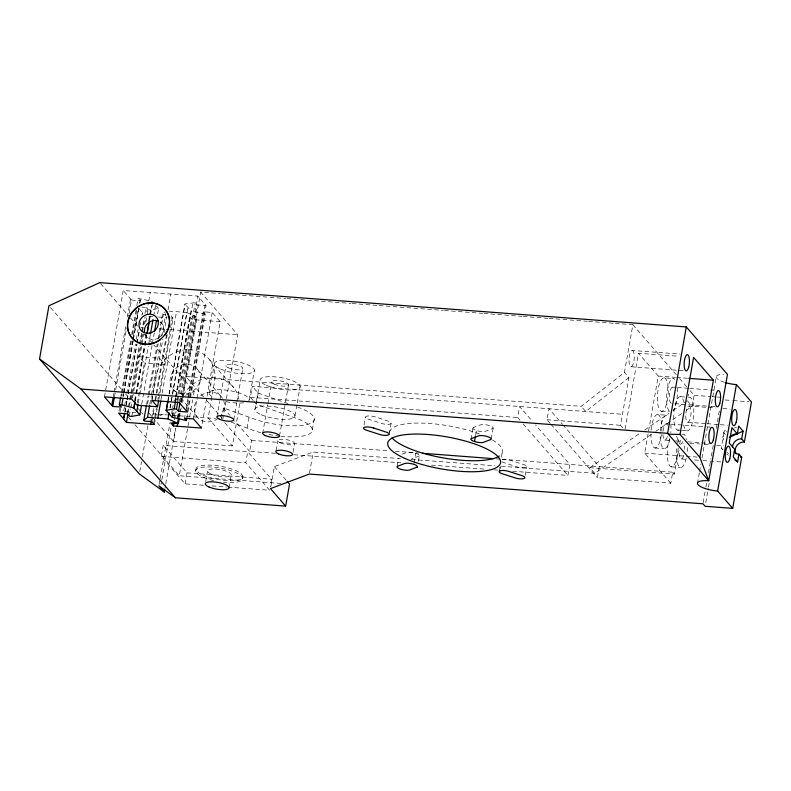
<?xml version="1.0" encoding="UTF-8"?>
<svg xmlns="http://www.w3.org/2000/svg" width="791" height="791" viewBox="0 0 791 791"><rect width="100%" height="100%" fill="white"/><g stroke="black" fill="none" stroke-linecap="round" stroke-linejoin="round"><path stroke-width="0.59" stroke-dasharray="3.96 2.97" d="M104.471 396.874L123.238 290.465L197.839 296.101L206.075 305.593L189.87 397.497M113.281 396.845L113.924 393.216M114.131 392.01L125.65 326.713M127.351 317.033L130.555 298.899M114.468 396.756L126.619 327.83M129.18 313.325L131.524 300.026L123.238 290.465M120.835 396.242L121.26 393.829M121.468 392.623L130.644 340.624M131.711 334.573L135.973 310.388M136.823 305.553L138.099 298.306L152.564 301.509M119.046 410.756L119.471 408.334M121.596 396.242L122.032 393.829M122.239 392.623L131.405 340.624M132.473 334.573L136.952 309.182M120.014 411.884L120.657 408.255M122.793 396.162L123.218 393.74M123.426 392.534L132.601 340.535M133.452 335.7L138.138 309.103M123.317 396.202L123.742 393.78M123.96 392.573L133.125 340.575M133.343 339.369L138.88 307.926M139.74 303.091L140.165 300.669L138.099 298.306M123.327 396.439L123.752 394.017M123.969 392.811L133.135 340.812M133.353 339.606L138.89 308.164M139.75 303.329L140.6 298.494M124.444 406.782L123.594 411.607L135.844 412.526M124.652 405.575L125.502 400.75M126.778 393.522L135.498 344.085M136.349 339.27L138.049 329.62M124.879 411.854L126.797 400.978M127.015 399.762L127.865 394.927M128.073 393.72L136.823 344.144M137.031 342.938L139.167 330.846M141.935 315.125L142.548 312.722L142.123 315.134M125.067 411.874L126.985 400.988M127.193 399.781L128.043 394.946M128.261 393.73L137.001 344.154M137.219 342.948L139.345 330.856M140.412 324.814L140.838 322.392M127.252 413.831L129.595 400.523M129.813 399.317L139.404 344.906M139.621 343.69L141.54 332.813M141.747 331.597L144.1 318.298M144.951 313.463L146.019 307.422L141.698 307.096M128.162 412.724L130.288 400.632M130.505 399.425L131.355 394.59M131.573 393.384L145 317.201M131.484 398.921L142.983 333.703M144.694 324.013L145.969 316.736M146.829 311.891L148.54 302.202M148.748 300.985L150.25 292.512M129.309 416.204L130.594 408.947M130.802 407.731L131.662 402.896M132.512 398.061L143.814 333.97M145.94 321.878L147.007 315.836M147.225 314.63L148.075 309.795L146.019 307.422M131.81 416.392L132.878 410.341M134.579 400.671L135.647 394.62M135.854 393.414L144.17 346.25M144.387 345.044L146.305 334.158M148.649 320.859L150.567 309.983L158.605 308.47L157.112 316.934M135.083 400.661L136.151 394.62M136.359 393.414L144.674 346.25M144.891 345.044L146.592 335.364M149.153 320.859L151.921 305.138M135.31 400.918L136.368 394.877M136.586 393.671L144.901 346.507M145.109 345.301L146.819 335.631M149.588 319.91L150.231 316.281M150.448 315.065L152.366 304.189M137.387 402.817L144.397 363.029L138.919 356.721L159.505 358.274L164.983 364.582L144.397 363.029M138.316 402.935L139.592 395.678M139.809 394.472L148.332 346.102M148.55 344.896L150.25 335.216M153.662 315.876L155.58 304.99M141.757 403.993L152.208 344.747M152.426 343.531L154.344 332.655M146.582 404.517L148.065 396.054M148.283 394.847L157.241 344.055M158.091 339.22L162.57 313.829L165.359 311.654M147.531 404.152L149.015 395.688M149.232 394.482L158.19 343.699M159.258 337.648L163.302 314.68L162.57 313.829M149.865 404.043L151.358 395.579M151.575 394.363L160.741 342.374M161.809 336.323L165.863 313.355M150.982 404.082L151.615 400.533M151.823 399.346L152.861 393.424M153.068 392.247L155.787 376.852A31.086 28.13 -41 0 1 190.364 349.721A31.086 28.13 -41 0 1 214.588 381.302L208.122 417.994L232.376 445.936L238.842 409.244A31.086 28.13 -41 0 0 239.258 402.649M152.06 400.473L152.91 395.648M153.128 394.442L162.926 338.894M163.994 332.833L166.98 315.876M168.048 309.815L170.826 294.064M139.78 471.515L141.49 461.845M142.34 457.01L147.887 425.568M151.773 418.192L153.484 408.512M154.977 400.048L166.486 334.751M151.892 421.643L154.235 408.334M155.728 399.87L167.247 334.573M153.622 423.64L156.4 407.919M157.893 399.455L158.319 397.033M158.526 395.826L172.389 317.231M154.383 424.51L155.234 419.675M155.451 418.469L157.162 408.789M158.813 399.544L173.15 318.101L171.232 315.896M160.959 399.979L176.522 311.703M167.85 400.691L184.906 303.952L195.248 302.617L197.256 304.93L206.075 305.593M168.078 400.948L185.134 304.209M203.485 485.249L185.114 483.865L161.265 456.387L163.203 445.382L247.731 451.76L271.58 479.237L270.225 486.94M169.917 408.008L186.765 312.475L168.562 311.1M170.233 407.8L187.922 307.432M159.1 484.596L159.95 479.801M160.158 478.595L170.105 422.186M171.588 413.782L172.438 408.977M172.646 407.78L173.071 405.378M172.28 415.829L173.348 409.778M175.058 400.108L175.483 397.685M175.691 396.479L189.761 316.677L197.117 317.231L181.979 403.084M172.181 417.322L173.466 410.064M175.167 400.394L175.592 397.972M175.81 396.766L190.947 310.912L184.906 303.952M160.969 484.576L161.611 480.938M161.829 479.722L171.232 426.349M172.942 416.639L174.02 410.578M175.671 400.384L176.096 397.972M176.314 396.766L192.945 302.439M174.228 416.62L175.078 411.785M177.006 400.899L191.501 318.674M174.564 419.912L176.057 411.449M177.975 400.562L195.248 302.617M179.073 402.51L179.715 398.882M180.566 394.047L197.839 296.101M164.943 488.442L165.576 484.843M165.794 483.647L175.523 428.425M177.431 417.628L178.282 412.823M180.2 401.66L197.256 304.93M232.376 445.936L173.575 441.497L175.869 428.475M177.748 417.816L178.578 413.09M178.687 416.748L179.32 413.12M181.238 402.233L181.881 398.605M182.098 397.398L200.696 292.077L220.392 293.56M178.667 417.767L180.16 409.303M181.436 402.046L195.931 319.821M179.419 417.589L181.129 407.919M184.362 419.131L185.43 413.09M186.162 408.532L187.991 398.575M188.08 397.646L203.218 311.792L212.225 312.475L220.195 321.66L201.428 428.069M186.389 410.944L188.525 398.852M188.742 397.646L205.156 304.535M187.319 412.002L189.662 398.704M186.884 418.103L190.295 398.753M190.512 397.547L205.225 314.106L203.218 311.792M280.963 483.449L179.28 475.767L189.484 417.895M189.692 416.689L192.668 399.811M193.518 394.986L194.161 391.377L153.8 344.876M193.459 418.884L196.87 399.544M197.088 398.328L212.225 312.475M185.114 483.865L187.052 472.85L163.203 445.382M209.2 393.315L214.371 363.959M195.644 471.139L195.97 469.3M216.902 417.114L219.641 401.581M219.858 400.394L225.969 365.749M205.709 481.6L207.558 471.09M221.47 418.923L223.408 407.919L256.136 419.744A39.906 11.331 10 0 0 306.76 424.599A39.906 11.331 10 0 0 302.073 408.749L294.766 406.01M222.815 419.101L237.696 334.712L200.696 292.077M233.76 419.714L236.707 402.995M236.924 401.798L242.817 368.349M229.044 487.602L231.308 474.758M249.234 399.495L254.405 370.139M253.298 400.711L250.371 397.329L252.309 386.324L622.468 414.286M247.118 428.099L249.056 417.094M242.57 478.377L242.896 476.548M254.929 409.6L256.383 401.383M256.591 400.206L260.11 380.244M269.642 490.242L245.793 462.775L247.731 451.76M280.815 436.227A39.906 11.331 10 0 0 310.823 432.993A39.906 11.331 10 0 0 300.125 419.754L256.235 404.082L258.173 393.078L252.309 386.324M275.456 453.342L249.659 451.394L251.597 440.389L234.69 420.901M262.642 433.409L267.694 404.735M267.912 403.539L271.699 382.033M276 450.633L277.74 440.725M279.5 436.009L288.557 384.644M270.888 486.307L274.358 466.611L313.226 452.047L400.503 458.632M294.964 415.779L297.04 404.043M297.248 402.866L300.145 386.423M293.046 452.136L294.598 443.326M312.346 429.77L314.284 418.765M309.548 472.899L313.226 452.047M364.068 424.886L365.432 417.183M389.202 434.14L391.14 423.136M397.201 465.79L398.565 458.088M414.049 463.219L415.799 453.312M418.34 461.489L419.309 455.992A7.089 2.017 10 0 0 416.867 453.678L415.324 453.144A7.089 2.017 10 0 0 407.029 452.363L400.829 454.617M470.952 439.302L472.889 428.297M475.727 434.921L476.409 430.482M491.231 438.926L493.169 427.921M501.365 457.228L502.532 450.623M499.319 470.516L499.902 467.214M500.337 468.648L500.762 466.423M520.023 420.278L517.63 417.519L519.568 406.505L532.333 421.217M525.224 475.44L526.776 466.641M550.22 423.412L547.026 419.734L548.964 408.729L562.53 424.362M512.608 471.258L567.898 475.431L569.836 464.426L535.527 424.896M502.255 459.324L672.745 472.197L670.798 483.212L597.294 477.655L599.242 466.65L563.33 425.281M203.514 396.855L185.816 376.467L581.237 406.337L624.455 372.423L632.869 324.725L614.399 323.331M622.695 427.793L620.53 425.291L628.944 377.594L624.455 372.423M625.078 429.078L638.456 353.231L678.876 356.286M670.798 483.212L644.675 453.114L658.26 376.051L638.456 353.231M651.576 434.219L594.713 473.305L589.839 467.689L674.367 474.076L678.826 448.813M679.667 443.998L680.735 437.977M688.081 396.281L688.477 394.086M686.094 410.489L692.184 406.307L694.122 395.302L689.248 389.676M697.474 483.479L699.392 472.593M699.6 471.387L700.885 464.129M701.953 458.088L716.231 377.07A15.929 4.519 10 0 1 723.725 374.252M703.179 502.601L705.701 488.294M705.908 487.098L706.749 482.332M708.429 472.791L710.951 458.473M711.366 456.091L713.472 444.107M716.221 428.534L719.81 408.166M705.77 502.71L708.291 488.403M708.499 487.207L709.339 482.441M722.717 449.911L721.263 448.24L723.983 432.835L727.137 431.392M419.309 455.992L411.004 459.195M628.944 377.594L585.716 411.508L581.237 406.337M589.839 467.689L640.601 432.796M644.665 429.997L669.028 413.248M673.092 410.46L686.291 401.383M655.64 431.431L682.03 413.288M173.921 400.572L179.152 398.199M185.588 395.273L194.161 391.377M149.835 420.239L152.02 419.24M159.663 415.759L166.219 412.783M734.503 428.05L736.609 427.091M221.628 293.659L285.65 298.494M286.886 298.583L350.907 303.418M352.143 303.517L377.999 305.464M379.225 305.563L443.257 310.398M444.483 310.487L482.658 313.374M483.884 313.463L522.05 316.351M523.286 316.44L547.906 318.308M549.142 318.397L587.308 321.284M588.544 321.373L613.163 323.232M131.524 300.026L140.165 300.669M148.075 309.795L150.567 309.983M205.225 314.106L190.947 310.912M163.302 314.68L165.754 314.858M632.335 350.492A8.157 2.591 -85.7 0 1 633.492 363.089A8.157 2.591 -85.7 0 1 629.072 362.268A8.157 2.591 -85.7 0 1 632.335 350.492L680.141 354.101M148.856 316.271L153.711 316.637M158.556 317.003L167.049 317.646M170.698 317.913L173.15 318.101M220.195 321.66L192.262 319.544L189.761 316.677M140.917 327.395L143.369 327.583M159.298 328.789L169.096 329.521M170.322 329.62L237.696 334.712M630.931 366.747L686.084 370.91M658.26 376.051L675.415 377.347M676.641 377.445L687.666 378.276M664.311 377.851A16.779 5.319 -85.7 0 1 666.625 403.865A16.779 5.319 -85.7 0 1 657.539 401.947A16.779 5.319 -85.7 0 1 664.311 377.851L673.507 378.543M672.736 387.125L676.364 387.402M677.571 387.491L688.457 388.312M689.663 388.411L718.683 390.596M694.122 395.302L710.911 396.568M712.108 396.657L715.707 396.934M716.913 397.023L721.708 397.379M680.685 396.706L687.577 397.23M725.07 399.969L732.268 400.513M733.465 400.602L749.047 401.779M674.921 403.647L709.982 406.297M711.188 406.386L717.229 406.841M689.109 405.991A8.157 2.591 -85.7 0 1 690.227 418.637A8.157 2.591 -85.7 0 1 685.817 417.697A8.157 2.591 -85.7 0 1 689.109 405.991L715.726 407.998M722.984 408.542L730.251 409.095M661.335 411.261L669.384 411.864M651.112 430.146A16.779 5.319 -85.7 0 1 657.845 414.543L667.031 415.235M687.656 422.226L705.809 423.6M707.016 423.689L719.118 424.609M720.334 424.698L727.591 425.242M666.269 423.818L669.898 424.095M671.104 424.184L706.165 426.833M707.372 426.922L712.207 427.288M250.371 397.329L517.63 417.519M547.026 419.734L620.53 425.291M677.709 430.116L681.15 430.373M682.307 430.462L686.895 430.808M664.826 440.063L670.867 440.518M675.702 440.884L682.959 441.437M687.794 441.803L710.763 443.533M689.9 443.227L699.58 443.959M704.415 444.324L709.26 444.69M716.517 445.234L723.775 445.788M654.869 447.953L664.054 448.645M156.667 414.098L149.311 413.545L151.743 416.343M157.893 414.197L167.692 414.939M172.586 415.305L215.468 418.548M644.675 453.114L685.105 456.16M686.331 456.259L697.355 457.089M681.189 458.918L687.241 459.383M694.498 459.927L701.765 460.481M702.972 460.57L721.125 461.944M671.243 466.809L680.428 467.501M251.597 440.389L387.986 450.692M395.362 451.246L418.706 453.006M496.115 458.859L501.029 459.225M411.567 459.472L495.146 465.79M501.296 466.245L594.713 473.305M293.886 454.736L400.79 462.814M431.51 465.128L485.575 469.211M494.177 469.864L497.855 470.141M161.265 456.387L245.793 462.775M187.052 472.85L271.58 479.237M212.067 485.892L226.76 487.009M227.986 487.098L268.416 490.153M258.173 393.078L287.904 403.588M230.962 422.058L254.198 430.749A39.906 11.331 10 0 0 262.681 433.122M186.765 312.475L197.117 317.231M721.263 448.24L723.112 449.585M726.81 452.264L728.659 453.609M726.524 453.905L728.373 455.25M632.869 324.725L676.364 374.835M679.588 378.543L686.835 386.898M723.983 432.835L725.426 434.496M687.31 400.691L692.184 406.307M672.745 472.197L674.367 474.076M551.02 424.332L597.294 477.655M523.207 423.956L567.898 475.431M254.04 401.551L256.235 404.082M209.635 359.885L233.889 387.837M156.341 305.86L158.605 308.47M160.464 321.957L162.017 323.746M197.562 369.367A15.741 14.238 -41 0 1 186.508 393.72A15.741 14.238 -41 0 1 171.489 374.143A15.741 14.238 -41 0 1 197.562 369.367L221.816 397.309M139.058 308.698L142.548 312.722M223.408 407.919L229.855 415.334M274.358 466.611L286.342 480.414M206.728 400.562L218.8 414.464M219.601 415.394L222.014 418.172M224.693 422.631L249.659 451.394M100.576 283.554L129.605 316.993M130.406 317.923L137.664 326.278M144.931 334.652L152.999 343.947M144.575 334.435L146.117 336.215M172.804 388.786L177.659 394.383M180.892 398.1L197.068 416.738M152.544 417.272L173.575 441.497M50.545 307.6L122.18 390.131M125.393 393.839L130.228 399.406M138.277 408.68L140.689 411.458M141.5 412.388L143.102 414.237M128.429 417.183L131.662 420.901M134.885 424.619L179.28 475.767M160.296 322.075A10.105 9.146 -41 0 1 159.634 337.233M158.922 337.747A10.105 9.146 -41 0 1 144.951 334.128M213.6 480.533A23.809 6.763 10 0 1 200.014 467.679A23.809 6.763 10 0 1 238.922 474.284A23.809 6.763 10 0 1 223.369 482.194M680.626 444.68A8.157 2.591 -85.7 0 1 684.561 449.219M683.76 455.329A8.157 2.591 -85.7 0 1 680.557 458.503A8.157 2.591 -85.7 0 1 679.36 450.267M279.688 436.108A39.906 11.331 10 0 1 266.003 433.873M724.457 382.31A15.929 4.519 10 0 1 716.231 377.07M243.727 402.777A20.309 5.764 10 0 1 224.515 401.324M212.126 396.687A20.309 5.764 10 0 1 226.107 390.121A20.309 5.764 10 0 1 248.681 400.918M183.393 395.233A31.086 28.13 -41 0 1 214.618 377.663A31.086 28.13 -41 0 1 238.902 399.425M180.803 401.531A31.086 28.13 -41 0 1 182.385 397.28M200.766 395.718A15.741 14.238 -41 0 1 222.844 398.862M223.645 400.562A15.741 14.238 -41 0 1 221.025 415.423M218.118 418.32A15.741 14.238 -41 0 1 198.64 418.449A15.741 14.238 -41 0 1 197.256 399.435M671.292 403.37A8.157 2.591 -85.7 0 1 669.74 392.633A8.157 2.591 -85.7 0 1 673.912 388.49M662.996 431.402A8.157 2.591 -85.7 0 1 667.446 425.182M667.396 436.474A8.157 2.591 -85.7 0 1 664.499 439.925A8.157 2.591 -85.7 0 1 662.898 433.527M723.903 439.984A8.157 7.386 -41 0 1 726.454 429.157M681.99 434.378A16.779 5.319 -85.7 0 1 686.677 439.776M687.369 447.548A16.779 5.319 -85.7 0 1 687.161 451.908M686.192 458.216A16.779 5.319 -85.7 0 1 678.816 466.265A16.779 5.319 -85.7 0 1 677.234 445.412M677.64 443.385A16.779 5.319 -85.7 0 1 679.251 438.204M676.631 436.197A16.779 5.319 -85.7 0 1 678.016 442.713M678.164 447.933A16.779 5.319 -85.7 0 1 669.987 466.008A16.779 5.319 -85.7 0 1 669.661 438.521M688.467 397.685A16.779 5.319 -85.7 0 1 693.806 408.977A16.779 5.319 -85.7 0 1 689.564 429.335A16.779 5.319 -85.7 0 1 683.236 422.78M679.113 429.839A16.779 5.319 -85.7 0 1 673.754 418.083A16.779 5.319 -85.7 0 1 678.322 397.804A16.779 5.319 -85.7 0 1 684.482 406.02M660.297 430.838A16.779 5.319 -85.7 0 1 668.336 416.096M670.827 424.549A16.779 5.319 -85.7 0 1 670.788 433.053M669.819 439.361A16.779 5.319 -85.7 0 1 663.224 448.24A16.779 5.319 -85.7 0 1 660.218 431.926M657.845 414.543A16.779 5.319 -85.7 0 1 661.602 432.361M661.365 434.526A16.779 5.319 -85.7 0 1 655.215 447.993A16.779 5.319 -85.7 0 1 650.904 434.506M669.226 411.102A16.779 5.319 -85.7 0 1 667.337 389.854A16.779 5.319 -85.7 0 1 674.812 379.403M677.304 387.857A16.779 5.319 -85.7 0 1 673.349 410.272M501.939 461.756A7 1.987 10 0 0 503.017 462.359L518.243 467.273A7 1.987 10 0 0 525.936 467.521A7 1.987 10 0 0 524.631 464.881L509.859 460.115A7 1.987 10 0 0 502.038 459.759M389.696 432.123A57.249 16.255 10 0 1 421.821 423.096A57.249 16.255 10 0 1 479.88 434.16M492.486 440.014A57.249 16.255 10 0 1 500.97 454.647M473.582 427.397L473.018 427.793A7 1.987 10 0 0 475.223 430.057L476.716 430.601A7 1.987 10 0 0 484.972 431.461L492.981 428.415A7 1.987 10 0 0 489.57 425.617A7 1.987 10 0 0 481.264 424.658L473.582 427.397M375.567 416.995L373.955 416.55A7 1.987 10 0 0 366.273 416.303A7 1.987 10 0 0 367.578 418.943L382.607 423.768A7 1.987 10 0 0 390.299 424.016A7 1.987 10 0 0 388.994 421.376L375.567 416.995M203.257 475.272A23.809 6.763 10 0 0 242.254 478.219A23.809 6.763 10 0 0 212.789 465.276A23.809 6.763 10 0 0 203.257 475.272M211.246 474.116A12.043 3.421 10 0 0 230.982 475.609A12.043 3.421 10 0 0 216.072 469.053A12.043 3.421 10 0 0 211.246 474.116M220.59 369.051A20.309 5.764 10 0 0 253.862 371.562A20.309 5.764 10 0 0 228.728 360.518A20.309 5.764 10 0 0 220.59 369.051M280.36 442.871A8.553 2.432 10 0 0 294.361 443.929A8.553 2.432 10 0 0 283.781 439.282A8.553 2.432 10 0 0 280.36 442.871M261.149 414.702A20.309 5.764 10 0 0 294.42 417.213A20.309 5.764 10 0 0 269.286 406.169A20.309 5.764 10 0 0 261.149 414.702M266.33 385.346A20.309 5.764 10 0 0 299.591 387.857A20.309 5.764 10 0 0 274.457 376.813A20.309 5.764 10 0 0 266.33 385.346M228.579 367.894A8.553 2.432 10 0 0 242.59 368.952A8.553 2.432 10 0 0 232.01 364.295A8.553 2.432 10 0 0 228.579 367.894M274.319 384.179A8.553 2.432 10 0 0 288.32 385.237A8.553 2.432 10 0 0 277.74 380.59A8.553 2.432 10 0 0 274.319 384.179"/><path stroke-width="1.19" d="M164.736 489.649L164.31 492.042L139.354 473.938L39.55 358.946L48.933 305.741L99.775 282.624L686.301 326.94L727.463 374.361L708.706 480.77A15.929 4.528 10 0 0 698.117 484.764A15.929 4.528 10 0 0 717.645 491.013L732.684 508.376L741.691 457.307L738.982 454.182L737.934 454.093A8.157 7.386 -41 0 1 734.523 452.264M111.788 405.308L113.064 398.051M120.618 397.458L119.342 404.715L121.399 407.078L112.767 406.436L114.26 397.962M119.342 404.715L121.834 404.903L122.902 398.852M123.811 417.905L124.454 414.276M146.365 405.724L143.804 420.239L144.545 421.089L151.892 421.643L154.383 424.51L126.451 422.404L123.604 419.111L124.849 413.08M126.451 422.404L127.944 413.94M123.782 419.131L118.62 413.179L127.252 413.831L129.309 416.204L131.81 416.392L139.839 414.88L133.798 407.919L134.865 401.877M147.017 332.952L148.935 322.066M134.025 408.176L135.093 402.135M147.245 333.209L149.38 321.116M136.823 411.399L138.099 404.142M150.468 334.01L153.029 319.505M139.839 414.88L141.549 405.2M154.552 331.439L156.47 320.563M143.804 420.239L147.522 417.341L149.657 405.249M150.705 424.233L151.348 420.604M112.767 406.436L104.471 396.874L131.484 398.921L136.962 405.219L157.538 406.782L158.605 400.75M157.765 418.113L160.751 401.185M186.884 418.103L186.458 420.515L172.181 417.322L166.14 410.361L167.633 401.897M166.367 410.618L168.078 400.948M179.211 418.805L178.351 423.64L167.999 418.884L169.066 412.843M166.14 410.361L174.178 408.848L175.454 401.601M172.735 425.083L173.16 422.661M186.458 420.515L184.451 418.202L193.459 418.884L201.428 428.069L173.496 425.954L174.139 422.325M157.538 406.782L152.06 400.473L179.073 402.51L187.319 412.002L178.499 411.34L176.492 409.026L177.767 401.769M178.499 411.34L179.982 402.876M177.619 422.79L178.469 417.955M177.174 426.23L177.807 422.602M164.31 492.042L158.892 485.803L175.394 497.786L285.65 506.111L289.536 484.092L287.143 481.333M474.56 441.526L475.44 435.989M668.385 434.229L680.023 434.457L699.808 457.277L708.706 480.77L667.624 433.349L686.301 326.94M680.023 434.457L693.578 357.394L713.393 380.224L699.808 457.277M717.645 491.013L736.411 384.604A15.929 4.519 10 0 1 725.367 382.587M738.982 454.182L737.607 461.954L733.277 456.961L734.641 449.209L729.223 442.96L731.922 427.644L737.341 433.883L738.715 426.131L743.046 431.135L741.681 438.906L744.39 442.021L751.45 401.966L736.411 384.604M729.371 437.344L743.046 431.135M737.341 433.883L735.768 433.883A8.157 7.386 -41 0 0 730.291 436.82M688.892 378.365L713.393 380.224M39.55 358.946L81.008 389.034L667.624 433.349M174.178 408.848L176.492 409.026M147.522 417.341L167.999 418.884M178.351 423.64L171.004 423.086L173.496 425.954M422.394 453.283L493.653 458.671M732.684 508.376L705.137 506.289L702.972 503.798L309.34 474.056L270.473 488.63L285.65 506.111M741.681 438.906L740.712 438.827A8.157 7.386 -41 0 0 732.506 446.925M744.39 442.021L743.421 441.942A8.157 7.386 -41 0 0 736.065 453.856M740.643 457.218L741.691 457.307M121.834 404.903L133.798 407.919M734.839 459.937L737.607 461.954M81.008 389.034L175.394 497.786M144.397 331.755A10.105 9.146 -41 0 1 158.16 320.948M160.692 339.438A21.861 19.785 -41 0 1 128.369 331.043A21.861 19.785 -41 0 1 150.468 303.032A21.861 19.785 -41 0 1 167.672 330.589M167.188 331.597A21.861 19.785 -41 0 1 164.736 335.414M499.289 456.031A57.249 16.255 10 0 1 444.562 458.147A57.249 16.255 10 0 1 391.96 437.819M136.388 307.788L132.344 311.812A21.861 19.785 -41 0 0 134.935 340.585L139.562 343.017A21.861 19.785 -41 0 0 169.343 319.653A21.861 19.785 -41 0 0 136.388 307.788M417.371 466.997L409.066 470.2A7.089 2.017 10 0 1 400.651 469.221A7.089 2.017 10 0 1 397.201 466.393L405.081 463.368A7.089 2.017 10 0 1 413.377 464.159L414.929 464.693A7.089 2.017 10 0 1 417.371 466.997M471.644 438.412L471.07 438.797A7 1.987 10 0 0 473.285 441.071L474.778 441.605A7 1.987 10 0 0 483.034 442.466L491.043 439.42A7 1.987 10 0 0 487.632 436.622A7 1.987 10 0 0 479.316 435.663L471.644 438.412M500.1 470.764L499.388 471.139A7 1.987 10 0 0 501.069 473.364L516.305 478.278A7 1.987 10 0 0 523.998 478.525A7 1.987 10 0 0 522.683 475.885L507.921 471.129A7 1.987 10 0 0 500.1 470.764M373.629 428L372.017 427.555A7 1.987 10 0 0 364.325 427.308A7 1.987 10 0 0 365.63 429.948L380.669 434.773A7 1.987 10 0 0 388.351 435.02A7 1.987 10 0 0 387.056 432.38L373.629 428M149.499 333.14A10.105 9.146 -41 0 0 156.588 317.498A10.105 9.146 -41 0 0 139.849 320.573A10.105 9.146 -41 0 0 149.499 333.14M729.737 458.8A8.157 2.591 -85.7 0 0 728.62 446.154A8.157 2.591 -85.7 0 0 725.327 457.87A8.157 2.591 -85.7 0 0 729.737 458.8M208.982 486.959A12.043 3.421 10 0 0 228.718 488.452A12.043 3.421 10 0 0 213.807 481.897A12.043 3.421 10 0 0 208.982 486.959M688.654 367.261A8.157 2.591 -85.7 0 0 687.488 354.655A8.157 2.591 -85.7 0 0 684.225 366.441A8.157 2.591 -85.7 0 0 688.654 367.261M719.8 403.252A8.157 2.591 -85.7 0 0 718.683 390.596A8.157 2.591 -85.7 0 0 715.38 402.312A8.157 2.591 -85.7 0 0 719.8 403.252M713.334 439.944A8.157 2.591 -85.7 0 0 712.207 427.288A8.157 2.591 -85.7 0 0 708.914 439.005A8.157 2.591 -85.7 0 0 713.334 439.944M736.213 422.107A8.157 2.591 -85.7 0 0 735.086 409.461A8.157 2.591 -85.7 0 0 731.794 421.178A8.157 2.591 -85.7 0 0 736.213 422.107M405.259 458.572A57.249 16.255 10 0 0 499.032 465.662A57.249 16.255 10 0 0 428.188 434.516A57.249 16.255 10 0 0 405.259 458.572M278.422 453.876A8.553 2.432 10 0 0 292.423 454.934A8.553 2.432 10 0 0 281.843 450.287A8.553 2.432 10 0 0 278.422 453.876M219.522 419.26A8.553 2.432 10 0 0 233.533 420.318A8.553 2.432 10 0 0 222.953 415.671A8.553 2.432 10 0 0 219.522 419.26M265.262 435.554A8.553 2.432 10 0 0 279.263 436.612A8.553 2.432 10 0 0 268.683 431.965A8.553 2.432 10 0 0 265.262 435.554"/></g></svg>
